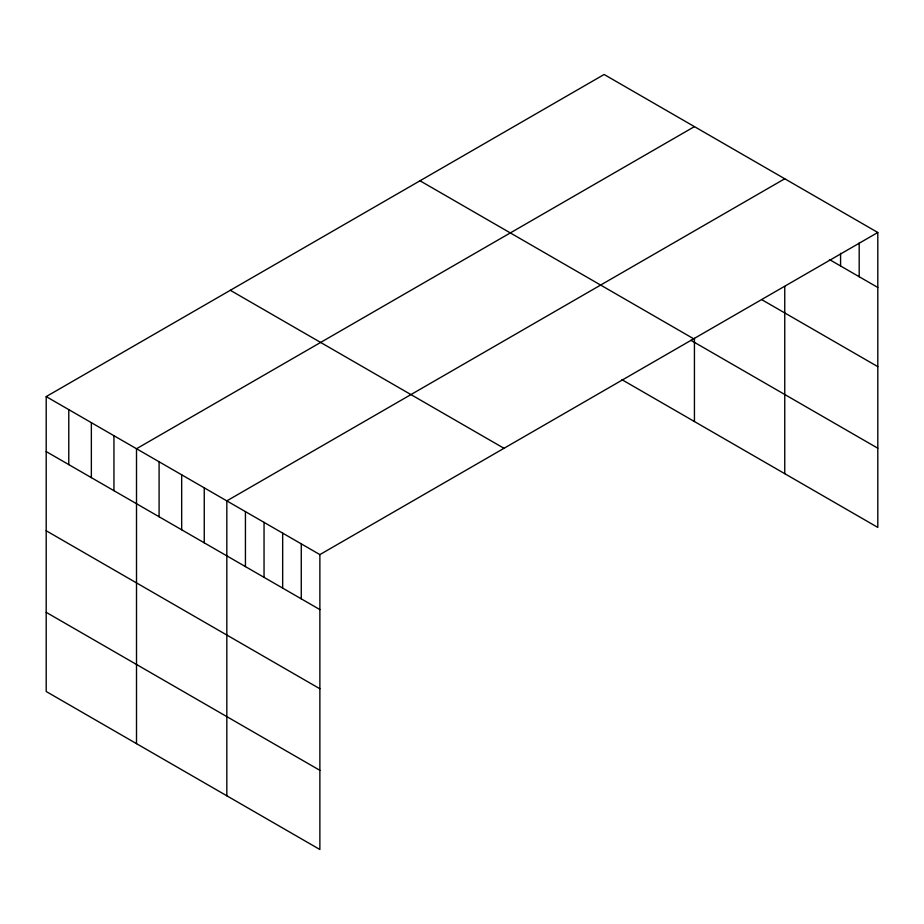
<?xml version="1.0" encoding="UTF-8"?>
<svg xmlns="http://www.w3.org/2000/svg" width="924" height="924" viewBox="0 0 924 924"><rect width="100%" height="100%" fill="white"/><g stroke="black" fill="none" stroke-linecap="round" stroke-linejoin="round"><path stroke-width="1.39" d="M877.8 232.49L319.877 554.608L319.877 849.514L46.2 691.51L46.2 396.592L604.123 74.486L877.8 232.49L877.8 527.408L621.944 379.683M694.432 126.623L136.509 448.741L136.509 743.647M784.753 178.771L226.83 500.877L226.83 795.795M829.417 259.54L877.8 287.468M762.173 299.896L877.8 366.643M420.004 180.781L693.681 338.785M690.875 340.298L877.8 448.221M230.319 290.298L503.996 448.313M46.2 396.592L319.877 554.608M46.2 451.57L319.877 609.586M46.2 530.757L319.877 688.761M46.2 612.335L319.877 770.339M859.193 242.897L859.193 276.726M840.574 253.292L840.574 265.985M784.753 286.532L784.753 473.677M694.432 338.276L694.432 421.54M301.27 543.866L301.27 598.833M282.663 533.113L282.663 588.091M264.045 522.372L264.045 577.35M245.438 511.63L245.438 566.608M204.25 487.849L204.25 542.827M181.67 474.809L181.67 529.787M159.09 461.781L159.09 516.759M113.941 435.701L113.941 490.679M91.361 422.672L91.361 477.65M68.78 409.632L68.78 464.61"/></g></svg>
